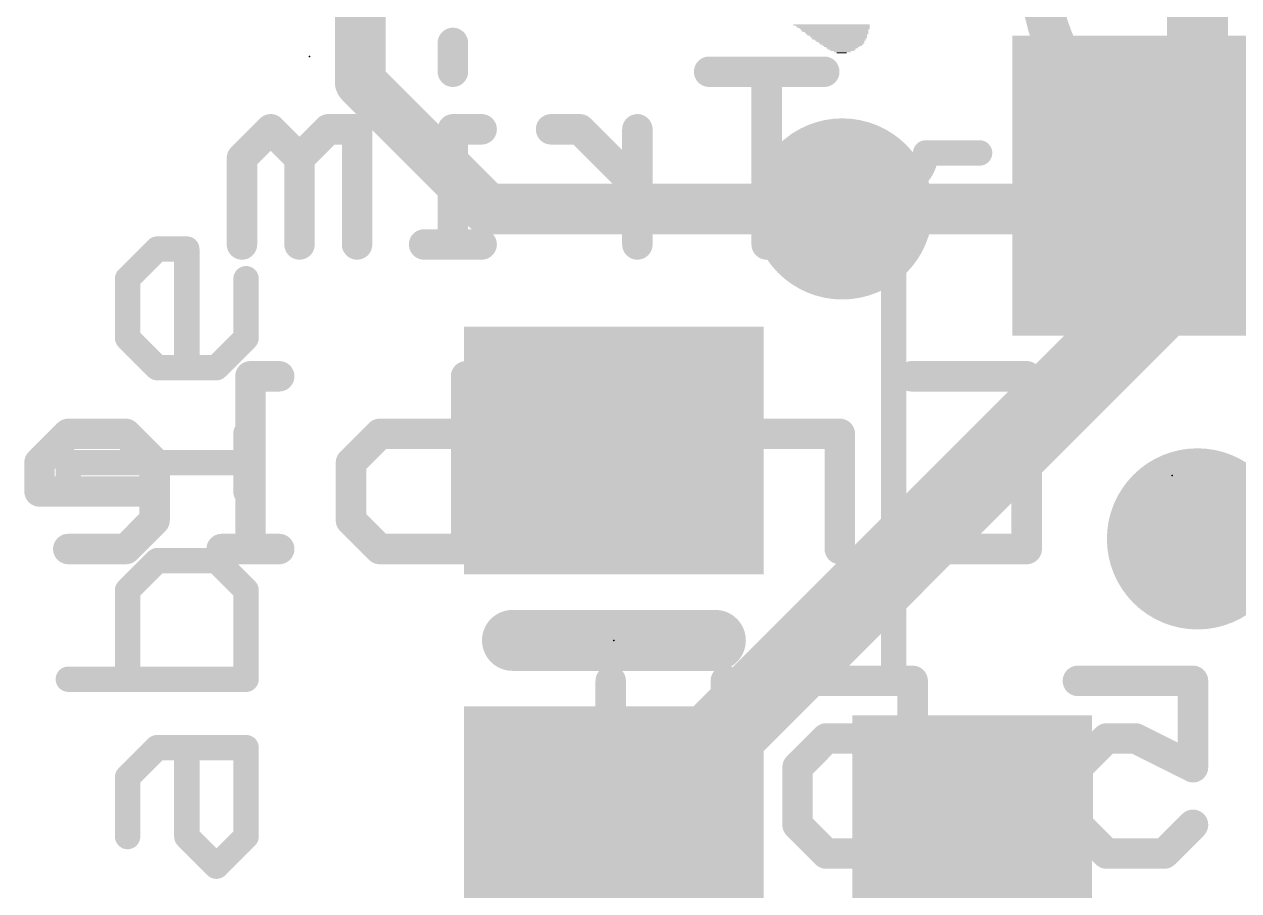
# Model space of a CAD drawing. Extents: x -6.9 to 23.1, y -5.3 to 25.6.
# Drawn here: x 0.35 to 6.43, y 5.35 to 9.69 of the extents above; entities that cross this region are included whole.
import ezdxf

# ---------------------------------------------------------------- set-up
doc = ezdxf.new("R2010")
doc.units = 0
for name, color, linetype in [('1', 12, 'CONTINUOUS'), ('16', 132, 'CONTINUOUS'), ('18', 110, 'CONTINUOUS'), ('21', 40, 'CONTINUOUS'), ('22', 6, 'CONTINUOUS'), ('23', 53, 'CONTINUOUS')]:
    doc.layers.add(name, color=color, linetype=linetype)

# ---------------------------------------------------------------- blocks, each defined once
blk = doc.blocks.new('RECT')
blk.add_solid([(-0.5, -0.5), (0.5, -0.5), (-0.5, 0.5), (0.5, 0.5)])
blk = doc.blocks.new('ROUNDV')
at = {"const_width": 0.5}
blk.add_lwpolyline([(0, -0.25, 1), (0, 0.25, 1), (0, -0.25)], format="xyb", dxfattribs=at)

msp = doc.modelspace()

# ---------------------------------------------------------------- linework, layer by layer
at = {"layer": '1'}
for points, const_width in [([(6.096, 8.8795), (5.9795, 8.763)], 0.254), ([(5.9795, 8.763), (4.445, 8.763)], 0.254), ([(3.302, 5.654), (3.302, 2.667)], 0.6096)]:
    msp.add_lwpolyline(points, dxfattribs=dict(at, const_width=const_width))
for points, const_width in [([(6.1409, 8.8346, 1), (6.0511, 8.9244)], 0.127), ([(4.445, 8.8265, 1), (4.445, 8.6995)], 0.127), ([(5.9795, 8.6995, 1), (5.9795, 8.8265)], 0.127), ([(5.9346, 8.8079, 1), (6.0244, 8.7181)], 0.127), ([(3.4544, 5.654, 1), (3.1496, 5.654)], 0.3048)]:
    msp.add_lwpolyline(points, format="xyb", dxfattribs=dict(at, const_width=const_width))
at = {"layer": '16'}
for points, const_width in [([(2.032, 10.922), (2.032, 9.398)], 0.254), ([(2.032, 9.398), (2.667, 8.763)], 0.254), ([(2.667, 8.763), (4.445, 8.763)], 0.254), ([(3.81, 6.096), (6.096, 8.382)], 0.4064), ([(6.096, 8.382), (7.874, 8.382)], 0.4064), ([(3.81, 2.54), (3.81, 6.096)], 0.4064)]:
    msp.add_lwpolyline(points, dxfattribs=dict(at, const_width=const_width))
for points, const_width in [([(2.0769, 9.4429, 1), (1.9871, 9.3531)], 0.127), ([(1.9685, 9.398, 1), (2.0955, 9.398)], 0.127), ([(2.667, 8.8265, 1), (2.667, 8.6995)], 0.127), ([(4.445, 8.6995, 1), (4.445, 8.8265)], 0.127), ([(2.6221, 8.7181, 1), (2.7119, 8.8079)], 0.127), ([(6.096, 8.4836, 1), (6.096, 8.2804)], 0.2032), ([(6.1678, 8.3102, 1), (6.0242, 8.4538)], 0.2032), ([(3.9116, 6.096, 1), (3.7084, 6.096)], 0.2032), ([(3.7382, 6.1678, 1), (3.8818, 6.0242)], 0.2032)]:
    msp.add_lwpolyline(points, format="xyb", dxfattribs=dict(at, const_width=const_width))
at = {"layer": '21'}
for points, const_width in [([(4.7025, 8.883, 0.4142), (4.8625, 9.043)], 0.127), ([(4.8625, 9.0748, 1), (4.8625, 9.0113)], 0.0635), ([(4.8942, 9.043, 1), (4.8308, 9.043)], 0.0635), ([(5.1325, 9.0113, 1), (5.1325, 9.0748)], 0.0635), ([(4.7025, 8.9148, 1), (4.7025, 8.8513)], 0.0635), ([(4.7343, 8.883, 1), (4.6708, 8.883)], 0.0635), ([(1.0156, 8.5939, 1), (1.0156, 8.5304)], 0.0635), ([(1.0381, 8.5397, 1), (0.9932, 8.5846)], 0.0635), ([(1.1957, 8.5621, 1), (1.1322, 8.5621)], 0.0635), ([(1.1639, 8.5304, 1), (1.1639, 8.5939)], 0.0635), ([(0.8991, 8.4138, 1), (0.8356, 8.4138)], 0.0635), ([(0.8449, 8.4363, 1), (0.8898, 8.3914)], 0.0635), ([(1.4923, 8.4138, 1), (1.4288, 8.4138)], 0.0635), ([(0.8898, 8.1397, 1), (0.8449, 8.0948)], 0.0635), ([(0.8356, 8.1172, 1), (0.8991, 8.1172)], 0.0635), ([(1.4288, 8.1172, 1), (1.4923, 8.1172)], 0.0635), ([(1.483, 8.0948, 1), (1.438, 8.1397)], 0.0635), ([(1.0156, 8.0007, 1), (1.0156, 7.9372)], 0.0635), ([(1.3122, 7.9372, 1), (1.3122, 8.0007)], 0.0635), ([(0.9932, 7.9465, 1), (1.0381, 7.9914)], 0.0635), ([(1.1322, 7.9689, 1), (1.1957, 7.9689)], 0.0635), ([(1.2898, 7.9914, 1), (1.3347, 7.9465)], 0.0635), ([(1.4923, 7.6418, 1), (1.4288, 7.6418)], 0.0635), ([(0.5707, 7.5253, 1), (0.5707, 7.4618)], 0.0635), ([(0.6025, 7.4935, 1), (0.539, 7.4935)], 0.0635), ([(1.4605, 7.4618, 1), (1.4605, 7.5253)], 0.0635), ([(0.539, 7.3453, 1), (0.6025, 7.3453)], 0.0635), ([(1.4288, 7.3453, 1), (1.4923, 7.3453)], 0.0635), ([(1.0156, 7.0347, 1), (1.0156, 6.9712)], 0.0635), ([(1.0381, 6.9805, 1), (0.9932, 7.0254)], 0.0635), ([(1.3347, 7.0254, 1), (1.2898, 6.9805)], 0.0635), ([(1.3122, 6.9712, 1), (1.3122, 7.0347)], 0.0635), ([(0.8991, 6.8546, 1), (0.8356, 6.8546)], 0.0635), ([(0.8449, 6.8771, 1), (0.8898, 6.8322)], 0.0635), ([(1.4923, 6.8546, 1), (1.4288, 6.8546)], 0.0635), ([(1.438, 6.8322, 1), (1.483, 6.8771)], 0.0635), ([(2.794, 6.6802, 1), (2.794, 6.5278)], 0.1524), ([(3.81, 6.5278, 1), (3.81, 6.6802)], 0.1524), ([(0.5707, 6.4415, 1), (0.5707, 6.378)], 0.0635), ([(1.4605, 6.378, 1), (1.4605, 6.4415)], 0.0635), ([(0.8356, 6.4097, 1), (0.8991, 6.4097)], 0.0635), ([(1.4288, 6.4097, 1), (1.4923, 6.4097)], 0.0635), ([(4.6708, 6.393, 1), (4.7343, 6.393)], 0.0635), ([(1.0156, 6.0991, 1), (1.0156, 6.0356)], 0.0635), ([(1.0381, 6.0449, 1), (0.9932, 6.0898)], 0.0635), ([(1.1957, 6.0674, 1), (1.1322, 6.0674)], 0.0635), ([(1.4923, 6.0674, 1), (1.4288, 6.0674)], 0.0635), ([(1.4605, 6.0356, 1), (1.4605, 6.0991)], 0.0635), ([(0.8449, 5.9416, 1), (0.8898, 5.8966)], 0.0635), ([(0.8991, 5.9191, 1), (0.8356, 5.9191)], 0.0635), ([(0.8356, 5.6225, 1), (0.8991, 5.6225)], 0.0635), ([(1.1864, 5.645, 1), (1.1415, 5.6001)], 0.0635), ([(1.1322, 5.6225, 1), (1.1957, 5.6225)], 0.0635), ([(1.4288, 5.6225, 1), (1.4923, 5.6225)], 0.0635), ([(1.483, 5.6001, 1), (1.438, 5.645)], 0.0635), ([(1.2898, 5.4967, 1), (1.3347, 5.4518)], 0.0635), ([(1.2898, 5.4518, 1), (1.3347, 5.4967)], 0.0635)]:
    msp.add_lwpolyline(points, format="xyb", dxfattribs=dict(at, const_width=const_width))
for points, const_width in [([(5.1325, 9.043), (4.8625, 9.043)], 0.127), ([(4.7025, 8.883), (4.7025, 6.393)], 0.127), ([(0.8673, 8.4138), (1.0156, 8.5621)], 0.127), ([(1.0156, 8.5621), (1.1639, 8.5621)], 0.127), ([(1.1639, 8.5621), (1.1639, 7.9689)], 0.127), ([(0.8673, 8.1172), (0.8673, 8.4138)], 0.127), ([(1.4605, 8.4138), (1.4605, 8.1172)], 0.127), ([(1.0156, 7.9689), (0.8673, 8.1172)], 0.127), ([(1.4605, 8.1172), (1.3122, 7.9689)], 0.127), ([(1.3122, 7.9689), (1.0156, 7.9689)], 0.127), ([(1.4605, 7.3453), (1.4605, 7.6418)], 0.127), ([(0.5707, 7.3453), (0.5707, 7.4935)], 0.127), ([(0.5707, 7.4935), (1.4605, 7.4935)], 0.127), ([(1.0156, 7.0029), (0.8673, 6.8546)], 0.127), ([(1.3122, 7.0029), (1.0156, 7.0029)], 0.127), ([(1.4605, 6.8546), (1.3122, 7.0029)], 0.127), ([(0.8673, 6.8546), (0.8673, 6.4097)], 0.127), ([(1.4605, 6.4097), (1.4605, 6.8546)], 0.127), ([(2.794, 6.604), (3.81, 6.604)], 0.3048), ([(0.5707, 6.4097), (1.4605, 6.4097)], 0.127), ([(0.8673, 5.9191), (1.0156, 6.0674)], 0.127), ([(1.0156, 6.0674), (1.4605, 6.0674)], 0.127), ([(1.1639, 5.6225), (1.1639, 6.0674)], 0.127), ([(1.4605, 6.0674), (1.4605, 5.6225)], 0.127), ([(0.8673, 5.6225), (0.8673, 5.9191)], 0.127), ([(1.3122, 5.4742), (1.1639, 5.6225)], 0.127), ([(1.4605, 5.6225), (1.3122, 5.4742)], 0.127)]:
    msp.add_lwpolyline(points, dxfattribs=dict(at, const_width=const_width))
at = {"layer": '22'}
for points, const_width in [([(6.223, 9.1243, 1), (6.223, 10.6877, 1), (6.223, 9.1243)], 0.2032), ([(2.5339, 9.5936, 1), (2.4577, 9.5936)], 0.0762), ([(6.1468, 9.5092, 1), (6.2992, 9.5092)], 0.1524), ([(2.4577, 9.4495, 1), (2.5339, 9.4495)], 0.0762), ([(3.7787, 9.4876, 1), (3.7787, 9.4114)], 0.0762), ([(4.1049, 9.4495, 1), (4.0287, 9.4495)], 0.0762), ([(4.355, 9.4114, 1), (4.355, 9.4876)], 0.0762), ([(1.6109, 9.1884, 1), (1.5571, 9.1345)], 0.0762), ([(1.6109, 9.1345, 1), (1.5571, 9.1884)], 0.0762), ([(1.8721, 9.1995, 1), (1.8721, 9.1233)], 0.0762), ([(1.8991, 9.1345, 1), (1.8452, 9.1884)], 0.0762), ([(2.0543, 9.1614, 1), (1.9781, 9.1614)], 0.0762), ([(2.0162, 9.1233, 1), (2.0162, 9.1995)], 0.0762), ([(2.4958, 9.1995, 1), (2.4958, 9.1233)], 0.0762), ([(2.5339, 9.1614, 1), (2.4577, 9.1614)], 0.0762), ([(2.6398, 9.1233, 1), (2.6398, 9.1995)], 0.0762), ([(2.9873, 9.1995, 1), (2.9873, 9.1233)], 0.0762), ([(3.1583, 9.1884, 1), (3.1044, 9.1345)], 0.0762), ([(3.1313, 9.1233, 1), (3.1313, 9.1995)], 0.0762), ([(3.4575, 9.1614, 1), (3.3813, 9.1614)], 0.0762), ([(1.478, 9.0174, 1), (1.4018, 9.0174)], 0.0762), ([(1.413, 9.0443, 1), (1.4669, 8.9904)], 0.0762), ([(1.7011, 9.0443, 1), (1.755, 8.9904)], 0.0762), ([(1.7662, 9.0174, 1), (1.69, 9.0174)], 0.0762), ([(1.7011, 8.9904, 1), (1.755, 9.0443)], 0.0762), ([(3.3925, 8.8464, 1), (3.4464, 8.9003)], 0.0762), ([(2.3517, 8.6233, 1), (2.3517, 8.5471)], 0.0762), ([(2.6398, 8.5471, 1), (2.6398, 8.6233)], 0.0762), ([(1.4018, 8.5852, 1), (1.478, 8.5852)], 0.0762), ([(1.69, 8.5852, 1), (1.7662, 8.5852)], 0.0762), ([(1.9781, 8.5852, 1), (2.0543, 8.5852)], 0.0762), ([(2.4577, 8.5852, 1), (2.5339, 8.5852)], 0.0762), ([(3.3813, 8.5852, 1), (3.4575, 8.5852)], 0.0762), ([(4.0287, 8.5852, 1), (4.1049, 8.5852)], 0.0762), ([(1.4823, 7.9636, 1), (1.4823, 7.8874)], 0.0762), ([(1.5204, 7.9255, 1), (1.4442, 7.9255)], 0.0762), ([(1.6264, 7.8874, 1), (1.6264, 7.9636)], 0.0762), ([(2.6, 7.9255, 1), (2.5238, 7.9255)], 0.0762), ([(4.7922, 7.9636, 1), (4.7922, 7.8874)], 0.0762), ([(5.4065, 7.9255, 1), (5.3303, 7.9255)], 0.0762), ([(5.3684, 7.8874, 1), (5.3684, 7.9636)], 0.0762), ([(0.5705, 7.6755, 1), (0.5705, 7.5993)], 0.0762), ([(0.5975, 7.6105, 1), (0.5436, 7.6644)], 0.0762), ([(0.8856, 7.6644, 1), (0.8317, 7.6105)], 0.0762), ([(0.8586, 7.5993, 1), (0.8586, 7.6755)], 0.0762), ([(2.1297, 7.6755, 1), (2.1297, 7.5993)], 0.0762), ([(2.1567, 7.6105, 1), (2.1028, 7.6644)], 0.0762), ([(2.5619, 7.5993, 1), (2.5619, 7.6755)], 0.0762), ([(3.0652, 7.6755, 1), (3.0652, 7.5993)], 0.0762), ([(3.0922, 7.6105, 1), (3.0383, 7.6644)], 0.0762), ([(3.3533, 7.5993, 1), (3.3533, 7.6755)], 0.0762), ([(4.0008, 7.6755, 1), (4.0008, 7.5993)], 0.0762), ([(4.0277, 7.6105, 1), (3.9738, 7.6644)], 0.0762), ([(4.471, 7.6374, 1), (4.3948, 7.6374)], 0.0762), ([(4.4329, 7.5993, 1), (4.4329, 7.6755)], 0.0762), ([(0.3995, 7.5203, 1), (0.4534, 7.4664)], 0.0762), ([(0.4646, 7.4934, 1), (0.3884, 7.4934)], 0.0762), ([(1.0408, 7.4934, 1), (0.9646, 7.4934)], 0.0762), ([(0.9757, 7.4664, 1), (1.0296, 7.5203)], 0.0762), ([(1.9587, 7.5203, 1), (2.0126, 7.4664)], 0.0762), ([(2.0238, 7.4934, 1), (1.9476, 7.4934)], 0.0762), ([(2.8942, 7.5203, 1), (2.9481, 7.4664)], 0.0762), ([(2.9593, 7.4934, 1), (2.8831, 7.4934)], 0.0762), ([(3.8948, 7.4934, 1), (3.8186, 7.4934)], 0.0762), ([(3.8298, 7.5203, 1), (3.8836, 7.4664)], 0.0762), ([(5.0803, 7.5315, 1), (5.0803, 7.4553)], 0.0762), ([(5.3684, 7.4553, 1), (5.3684, 7.5315)], 0.0762), ([(0.4265, 7.3874, 1), (0.4265, 7.3112)], 0.0762), ([(1.0027, 7.3112, 1), (1.0027, 7.3874)], 0.0762), ([(2.9212, 7.3874, 1), (2.9212, 7.3112)], 0.0762), ([(3.3803, 7.3763, 1), (3.3264, 7.3224)], 0.0762), ([(3.3533, 7.3112, 1), (3.3533, 7.3874)], 0.0762), ([(0.3884, 7.3493, 1), (0.4646, 7.3493)], 0.0762), ([(0.9646, 7.2053, 1), (1.0408, 7.2053)], 0.0762), ([(1.0296, 7.1783, 1), (0.9757, 7.2322)], 0.0762), ([(2.0126, 7.2322, 1), (1.9587, 7.1783)], 0.0762), ([(1.9476, 7.2053, 1), (2.0238, 7.2053)], 0.0762), ([(3.5243, 7.1783, 1), (3.4705, 7.2322)], 0.0762), ([(3.4705, 7.1783, 1), (3.5243, 7.2322)], 0.0762), ([(0.5705, 7.0993, 1), (0.5705, 7.0231)], 0.0762), ([(0.8317, 7.0881, 1), (0.8856, 7.0343)], 0.0762), ([(0.8586, 7.0231, 1), (0.8586, 7.0993)], 0.0762), ([(1.3383, 7.0993, 1), (1.3383, 7.0231)], 0.0762), ([(1.6264, 7.0231, 1), (1.6264, 7.0993)], 0.0762), ([(2.1297, 7.0993, 1), (2.1297, 7.0231)], 0.0762), ([(2.1028, 7.0343, 1), (2.1567, 7.0881)], 0.0762), ([(2.5619, 7.0231, 1), (2.5619, 7.0993)], 0.0762), ([(2.9212, 7.0993, 1), (2.9212, 7.0231)], 0.0762), ([(3.3264, 7.0881, 1), (3.3803, 7.0343)], 0.0762), ([(3.3533, 7.0231, 1), (3.3533, 7.0993)], 0.0762), ([(4.7922, 7.0993, 1), (4.7922, 7.0231)], 0.0762), ([(5.3684, 7.0231, 1), (5.3684, 7.0993)], 0.0762), ([(1.4442, 7.0612, 1), (1.5204, 7.0612)], 0.0762), ([(2.5238, 7.0612, 1), (2.6, 7.0612)], 0.0762), ([(2.8831, 7.0612, 1), (2.9593, 7.0612)], 0.0762), ([(3.8186, 7.0612, 1), (3.8948, 7.0612)], 0.0762), ([(4.3948, 7.0612, 1), (4.471, 7.0612)], 0.0762), ([(5.3303, 7.0612, 1), (5.4065, 7.0612)], 0.0762), ([(3.324, 6.4015, 1), (3.2478, 6.4015)], 0.0762), ([(3.9002, 6.4015, 1), (3.824, 6.4015)], 0.0762), ([(4.2214, 6.4396, 1), (4.2214, 6.3634)], 0.0762), ([(4.8357, 6.4015, 1), (4.7595, 6.4015)], 0.0762), ([(4.7976, 6.3634, 1), (4.7976, 6.4396)], 0.0762), ([(5.6247, 6.4396, 1), (5.6247, 6.3634)], 0.0762), ([(6.239, 6.4015, 1), (6.1628, 6.4015)], 0.0762), ([(6.2009, 6.3634, 1), (6.2009, 6.4396)], 0.0762), ([(4.3654, 6.1515, 1), (4.3654, 6.0753)], 0.0762), ([(4.3924, 6.0865, 1), (4.3385, 6.1404)], 0.0762), ([(4.5265, 6.1475, 1), (4.4925, 6.0793)], 0.0762), ([(4.5095, 6.0753, 1), (4.5095, 6.1515)], 0.0762), ([(5.7687, 6.1515, 1), (5.7687, 6.0753)], 0.0762), ([(5.7957, 6.0865, 1), (5.7418, 6.1404)], 0.0762), ([(5.9298, 6.1475, 1), (5.8957, 6.0793)], 0.0762), ([(5.9128, 6.0753, 1), (5.9128, 6.1515)], 0.0762), ([(4.1944, 5.9963, 1), (4.2483, 5.9424)], 0.0762), ([(4.2595, 5.9694, 1), (4.1833, 5.9694)], 0.0762), ([(4.7806, 5.9353, 1), (4.8146, 6.0034)], 0.0762), ([(5.5977, 5.9963, 1), (5.6516, 5.9424)], 0.0762), ([(5.6628, 5.9694, 1), (5.5866, 5.9694)], 0.0762), ([(6.1838, 5.9353, 1), (6.2179, 6.0034)], 0.0762), ([(4.7595, 5.9694, 1), (4.8357, 5.9694)], 0.0762), ([(6.1628, 5.9694, 1), (6.239, 5.9694)], 0.0762), ([(3.3128, 5.8523, 1), (3.2589, 5.7984)], 0.0762), ([(3.889, 5.7984, 1), (3.8351, 5.8523)], 0.0762), ([(3.2478, 5.8253, 1), (3.324, 5.8253)], 0.0762), ([(3.824, 5.8253, 1), (3.9002, 5.8253)], 0.0762), ([(4.2483, 5.7082, 1), (4.1944, 5.6543)], 0.0762), ([(4.1833, 5.6813, 1), (4.2595, 5.6813)], 0.0762), ([(4.8246, 5.6543, 1), (4.7707, 5.7082)], 0.0762), ([(5.1213, 5.7194, 1), (5.1213, 5.6432)], 0.0762), ([(5.1594, 5.6813, 1), (5.0832, 5.6813)], 0.0762), ([(5.3035, 5.6813, 1), (5.2273, 5.6813)], 0.0762), ([(5.2654, 5.6432, 1), (5.2654, 5.7194)], 0.0762), ([(5.6516, 5.7082, 1), (5.5977, 5.6543)], 0.0762), ([(5.5866, 5.6813, 1), (5.6628, 5.6813)], 0.0762), ([(6.2278, 5.6543, 1), (6.1739, 5.7082)], 0.0762), ([(3.547, 5.5641, 1), (3.6009, 5.5103)], 0.0762), ([(3.547, 5.5103, 1), (3.6009, 5.5641)], 0.0762), ([(4.3654, 5.5753, 1), (4.3654, 5.4991)], 0.0762), ([(4.3385, 5.5103, 1), (4.3924, 5.5641)], 0.0762), ([(4.6266, 5.5641, 1), (4.6805, 5.5103)], 0.0762), ([(4.6536, 5.4991, 1), (4.6536, 5.5753)], 0.0762), ([(5.1213, 5.5753, 1), (5.1213, 5.4991)], 0.0762), ([(5.2654, 5.4991, 1), (5.2654, 5.5753)], 0.0762), ([(5.7687, 5.5753, 1), (5.7687, 5.4991)], 0.0762), ([(5.7418, 5.5103, 1), (5.7957, 5.5641)], 0.0762), ([(6.0299, 5.5641, 1), (6.0838, 5.5103)], 0.0762), ([(6.0568, 5.4991, 1), (6.0568, 5.5753)], 0.0762), ([(5.0832, 5.5372, 1), (5.1594, 5.5372)], 0.0762), ([(5.2273, 5.5372, 1), (5.3035, 5.5372)], 0.0762)]:
    msp.add_lwpolyline(points, format="xyb", dxfattribs=dict(at, const_width=const_width))
for points, const_width in [([(6.223, 10.3028), (6.223, 9.5092)], 0.3048), ([(2.4958, 9.5936), (2.4958, 9.4495)], 0.1524), ([(4.355, 9.4495), (3.7787, 9.4495)], 0.1524), ([(4.0668, 8.5852), (4.0668, 9.4495)], 0.1524), ([(1.584, 9.1614), (1.4399, 9.0174)], 0.1524), ([(1.7281, 9.0174), (1.584, 9.1614)], 0.1524), ([(1.8721, 9.1614), (1.7281, 9.0174)], 0.1524), ([(2.0162, 9.1614), (1.8721, 9.1614)], 0.1524), ([(2.0162, 8.5852), (2.0162, 9.1614)], 0.1524), ([(2.6398, 9.1614), (2.4958, 9.1614)], 0.1524), ([(2.4958, 9.1614), (2.4958, 8.5852)], 0.1524), ([(3.1313, 9.1614), (2.9873, 9.1614)], 0.1524), ([(3.4194, 8.8733), (3.1313, 9.1614)], 0.1524), ([(3.4194, 8.5852), (3.4194, 9.1614)], 0.1524), ([(1.4399, 9.0174), (1.4399, 8.5852)], 0.1524), ([(1.7281, 9.0174), (1.7281, 8.5852)], 0.1524), ([(2.6398, 8.5852), (2.3517, 8.5852)], 0.1524), ([(1.6264, 7.9255), (1.4823, 7.9255)], 0.1524), ([(1.4823, 7.9255), (1.4823, 7.0612)], 0.1524), ([(2.5619, 7.9255), (2.5619, 7.0612)], 0.1524), ([(4.7922, 7.9255), (5.3684, 7.9255)], 0.1524), ([(5.3684, 7.9255), (5.3684, 7.0612)], 0.1524), ([(0.5705, 7.6374), (0.4265, 7.4934)], 0.1524), ([(0.8586, 7.6374), (0.5705, 7.6374)], 0.1524), ([(1.0027, 7.4934), (0.8586, 7.6374)], 0.1524), ([(1.9857, 7.4934), (2.1297, 7.6374)], 0.1524), ([(2.1297, 7.6374), (2.5619, 7.6374)], 0.1524), ([(3.0652, 7.6374), (2.9212, 7.4934)], 0.1524), ([(3.3533, 7.6374), (3.0652, 7.6374)], 0.1524), ([(4.0008, 7.6374), (3.8567, 7.4934)], 0.1524), ([(4.4329, 7.6374), (4.0008, 7.6374)], 0.1524), ([(4.4329, 7.0612), (4.4329, 7.6374)], 0.1524), ([(0.4265, 7.4934), (0.4265, 7.3493)], 0.1524), ([(1.0027, 7.2053), (1.0027, 7.4934)], 0.1524), ([(1.9857, 7.2053), (1.9857, 7.4934)], 0.1524), ([(2.9212, 7.4934), (2.9212, 7.0612)], 0.1524), ([(3.8567, 7.4934), (3.8567, 7.0612)], 0.1524), ([(5.3684, 7.4934), (5.0803, 7.4934)], 0.1524), ([(0.4265, 7.3493), (1.0027, 7.3493)], 0.1524), ([(3.3533, 7.3493), (2.9212, 7.3493)], 0.1524), ([(3.4974, 7.2053), (3.3533, 7.3493)], 0.1524), ([(0.8586, 7.0612), (1.0027, 7.2053)], 0.1524), ([(2.1297, 7.0612), (1.9857, 7.2053)], 0.1524), ([(3.3533, 7.0612), (3.4974, 7.2053)], 0.1524), ([(0.5705, 7.0612), (0.8586, 7.0612)], 0.1524), ([(1.6264, 7.0612), (1.3383, 7.0612)], 0.1524), ([(2.5619, 7.0612), (2.1297, 7.0612)], 0.1524), ([(2.9212, 7.0612), (3.3533, 7.0612)], 0.1524), ([(5.3684, 7.0612), (4.7922, 7.0612)], 0.1524), ([(3.2859, 5.8253), (3.2859, 6.4015)], 0.1524), ([(3.8621, 6.4015), (3.8621, 5.8253)], 0.1524), ([(4.2214, 6.4015), (4.7976, 6.4015)], 0.1524), ([(4.7976, 6.4015), (4.7976, 5.9694)], 0.1524), ([(5.6247, 6.4015), (6.2009, 6.4015)], 0.1524), ([(6.2009, 6.4015), (6.2009, 5.9694)], 0.1524), ([(4.3654, 6.1134), (4.2214, 5.9694)], 0.1524), ([(4.5095, 6.1134), (4.3654, 6.1134)], 0.1524), ([(4.7976, 5.9694), (4.5095, 6.1134)], 0.1524), ([(5.7687, 6.1134), (5.6247, 5.9694)], 0.1524), ([(5.9128, 6.1134), (5.7687, 6.1134)], 0.1524), ([(6.2009, 5.9694), (5.9128, 6.1134)], 0.1524), ([(4.2214, 5.9694), (4.2214, 5.6813)], 0.1524), ([(5.6247, 5.9694), (5.6247, 5.6813)], 0.1524), ([(3.574, 5.5372), (3.2859, 5.8253)], 0.1524), ([(3.8621, 5.8253), (3.574, 5.5372)], 0.1524), ([(4.2214, 5.6813), (4.3654, 5.5372)], 0.1524), ([(4.6536, 5.5372), (4.7976, 5.6813)], 0.1524), ([(5.2654, 5.6813), (5.1213, 5.6813)], 0.1524), ([(5.1213, 5.6813), (5.1213, 5.5372)], 0.1524), ([(5.2654, 5.5372), (5.2654, 5.6813)], 0.1524), ([(5.6247, 5.6813), (5.7687, 5.5372)], 0.1524), ([(6.0568, 5.5372), (6.2009, 5.6813)], 0.1524), ([(4.3654, 5.5372), (4.6536, 5.5372)], 0.1524), ([(5.1213, 5.5372), (5.2654, 5.5372)], 0.1524), ([(5.7687, 5.5372), (6.0568, 5.5372)], 0.1524)]:
    msp.add_lwpolyline(points, dxfattribs=dict(at, const_width=const_width))
at = {"layer": '23'}
for p in [(1.778, 9.525), (6.096, 7.4295), (3.302, 6.604)]:
    msp.add_point(p, dxfattribs=at)

# ---------------------------------------------------------------- block references
at = {"layer": '1'}
for p, xscale, yscale in [((6.096, 8.8795), 1.6, 1.5), ((5.096, 5.6295), 1.2, 1.2)]:
    msp.add_blockref('RECT', p, dxfattribs=dict(at, xscale=xscale, yscale=yscale))
at = {"layer": '1', "xscale": 1.24, "yscale": 1.5, "rotation": 90}
for p in [(3.302, 7.554), (3.302, 5.654)]:
    msp.add_blockref('RECT', p, dxfattribs=at)
at = {"layer": '18', "xscale": 0.9064, "yscale": 0.9064}
for p in [(4.445, 8.763), (4.445, 8.763), (6.223, 7.112), (6.223, 7.112)]:
    msp.add_blockref('ROUNDV', p, dxfattribs=at)
at = {"layer": '21'}
for p, xscale, yscale in [((4.391, 9.6837), 0.381, 0.0063), ((4.3974, 9.6774), 0.3683, 0.0064), ((4.4005, 9.6711), 0.3619, 0.0063), ((4.4069, 9.6647), 0.3492, 0.0064), ((4.4069, 9.6584), 0.3366, 0.0063), ((4.4101, 9.652), 0.3302, 0.0064), ((4.4165, 9.6456), 0.3175, 0.0063), ((4.4196, 9.6393), 0.3112, 0.0064), ((4.4196, 9.633), 0.2984, 0.0063), ((4.426, 9.6266), 0.2857, 0.0064), ((4.4291, 9.6203), 0.2794, 0.0063), ((4.4291, 9.6139), 0.2667, 0.0064), ((4.4355, 9.6075), 0.254, 0.0063), ((4.4355, 9.6012), 0.2413, 0.0064), ((4.4418, 9.5949), 0.2286, 0.0063), ((4.4419, 9.5885), 0.2159, 0.0064), ((4.445, 9.5822), 0.1968, 0.0063), ((4.4418, 9.5758), 0.1778, 0.0064), ((4.445, 9.5694), 0.1588, 0.0063), ((4.4419, 9.5631), 0.1397, 0.0064), ((4.445, 9.5568), 0.1206, 0.0063), ((4.445, 9.5504), 0.0826, 0.0064), ((4.4418, 9.5441), 0.0508, 0.0063)]:
    msp.add_blockref('RECT', p, dxfattribs=dict(at, xscale=xscale, yscale=yscale))

doc.saveas('drawing.dxf')
